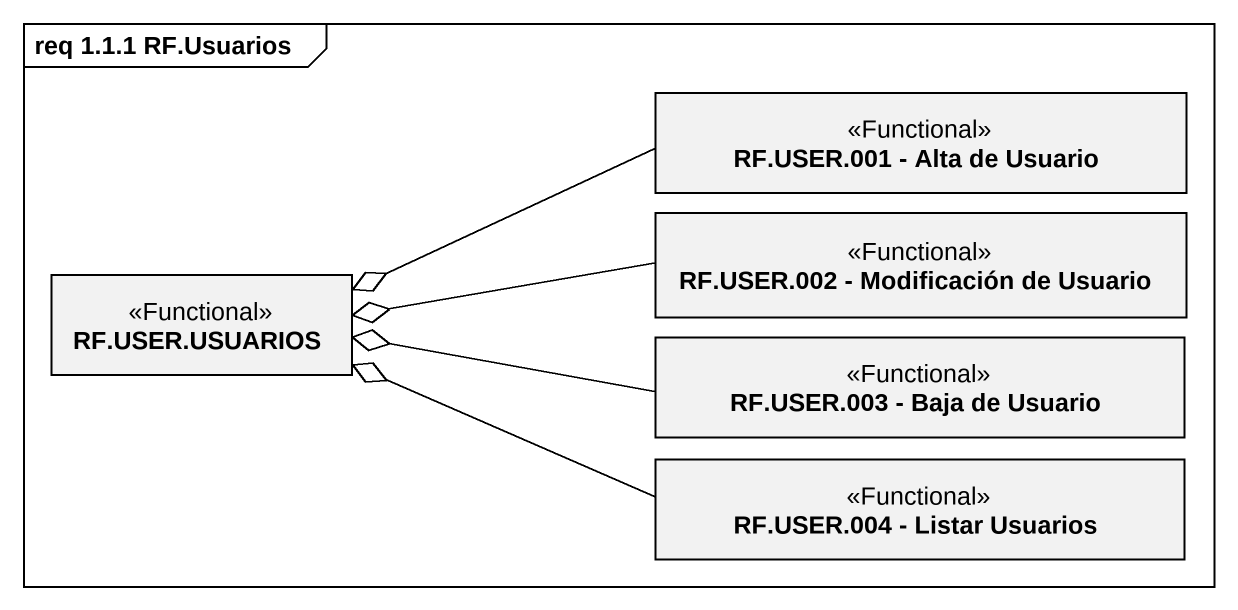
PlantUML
@startuml
mainframe req 1.1.1 RF.Usuarios
hide circle
hide empty members
class "RF.USER.001 - Alta de Usuario" as RF_USER_001_Alta_de_Usuario <<Functional>>
class "RF.USER.USUARIOS" as RF_USER_USUARIOS <<Functional>>
class "RF.USER.002 - Modificación de Usuario" as RF_USER_002_Modificación_de <<Functional>>
class "RF.USER.003 - Baja de Usuario" as RF_USER_003_Baja_de_Usuario <<Functional>>
class "RF.USER.004 - Listar Usuarios" as RF_USER_004_Listar_Usuarios <<Functional>>
RF_USER_001_Alta_de_Usuario -left-o RF_USER_USUARIOS
RF_USER_002_Modificación_de -left-o RF_USER_USUARIOS
RF_USER_003_Baja_de_Usuario -left-o RF_USER_USUARIOS
RF_USER_004_Listar_Usuarios -left-o RF_USER_USUARIOS
@enduml
